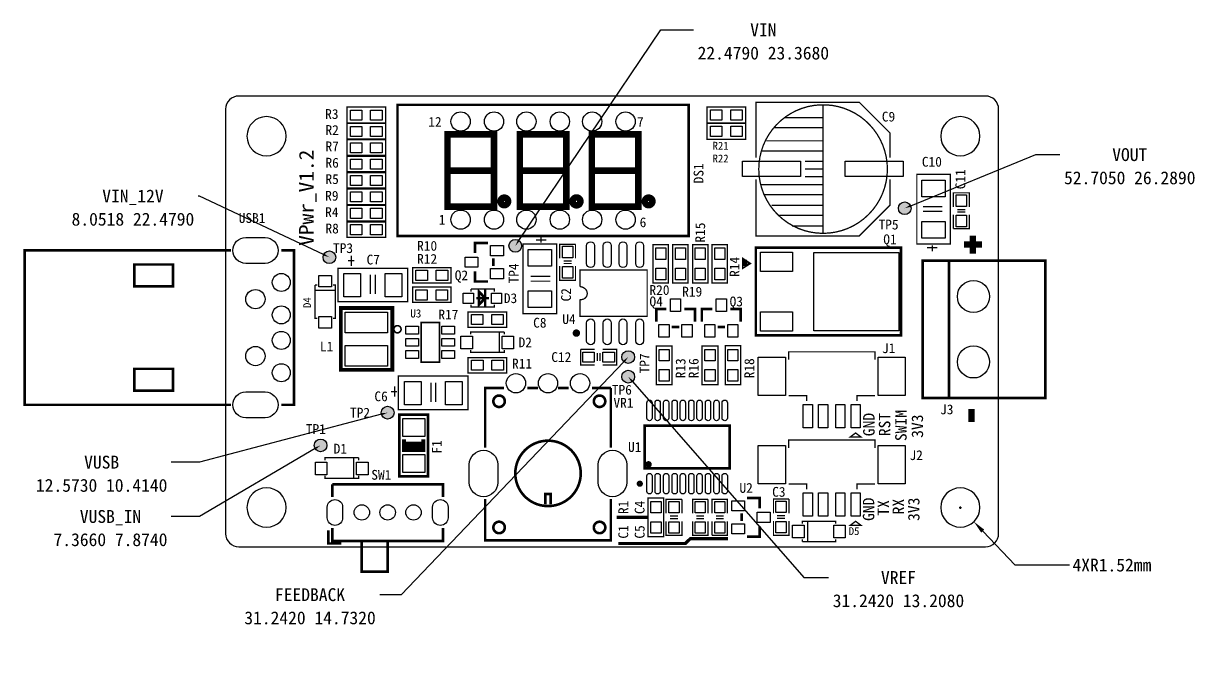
# Model space of a CAD drawing. Extents: x -15.7 to 75.2, y 2.2 to 100.6.
# Drawn here: x -15.7 to 75.2, y 51.9 to 100.6 of the extents above; entities that cross this region are included whole.
import ezdxf
from ezdxf import colors
from ezdxf.entities.mleader import LeaderData, LeaderLine
from ezdxf.enums import TextEntityAlignment as Align
from ezdxf.math import Vec2, Vec3

# ---------------------------------------------------------------- set-up
doc = ezdxf.new("R2010")
doc.units = 0
doc.header["$MEASUREMENT"] = 0
doc.layers.get('0').update_dxf_attribs({"linetype": 'CONTINUOUS'})
doc.layers.get('Defpoints').update_dxf_attribs({"linetype": 'CONTINUOUS'})
for name, color, linetype in [('BG_OUTLINE', 6, 'CONTINUOUS'), ('BG_SILKSCREEN_TOP', 7, 'CONTINUOUS'), ('PG_SILKSCREEN_TOP', 7, 'CONTINUOUS'), ('PIN_TOP', 12, 'CONTINUOUS'), ('RD_SILKSCREEN_TOP', 7, 'CONTINUOUS')]:
    doc.layers.add(name, color=color, linetype=linetype)
doc.styles.get("Standard").update_dxf_attribs({"font": 'simhei.ttf', "height": 1})
doc.dimstyles.get("Standard").update_dxf_attribs({"dimtxt": 2, "dimasz": 1, "dimexe": 0.18, "dimexo": 0.0625, "dimgap": 0.09, "dimtad": 0, "dimtoh": 1, "dimzin": 0, "dimdsep": 46, "dimtxsty": 'STANDARD', "dimcen": 0.09, "dimadec": 0, "dimazin": 0, "dimtfac": 1, "dimtofl": 0, "dimtmove": 0, "dimatfit": 3, "dimfxl": 1, "dimtolj": 1, "dimtzin": 0, "dimarcsym": 0})

# ---------------------------------------------------------------- blocks, each defined once
blk = doc.blocks.new('*D15')
at = {"color": 0, "linetype": 'Continuous', "lineweight": -2, "transparency": 16777216}
for p, q in [((56.933, 63.048), (57.113, 63.048)), ((57.023, 62.958), (57.023, 63.138)), ((61.272, 58.575), (58.761, 61.218)), ((65.483, 58.575), (61.272, 58.575))]:
    blk.add_line(p, q, dxfattribs=at)
at = {"color": 0, "linetype": 'Continuous', "transparency": 16777216}
blk.add_solid([(58.882, 61.333), (58.64, 61.103), (58.073, 61.943)], dxfattribs=at)
at = {"layer": 'Defpoints', "color": 0, "linetype": 'Continuous', "transparency": 16777216}
for p in [(57.023, 63.048), (58.073, 61.943)]:
    blk.add_point(p, dxfattribs=at)
at = {"color": 0, "linetype": 'Continuous', "transparency": 16777216, "insert": (68.784, 58.575), "char_height": 1, "attachment_point": 5}
blk.add_mtext('\\A1;4XR1.52mm', dxfattribs=at)

msp = doc.modelspace()

# ---------------------------------------------------------------- hatches: boundary and pattern name
at = {"linetype": 'Continuous'}
h = msp.add_hatch(color=1, dxfattribs=at)
h.dxf.hatch_style = 1
h.paths.add_polyline_path([(8.547, 82.479, 1), (7.556, 82.479, 1)])
h.paths.add_polyline_path([(7.861, 67.874, 1), (6.871, 67.874, 1)])
h.paths.add_polyline_path([(13.068, 70.414, 1), (12.078, 70.414, 1)])
h.paths.add_polyline_path([(30.747, 73.208, 1), (31.737, 73.208, 1)])
h.paths.add_polyline_path([(31.737, 74.732, 1), (30.747, 74.732, 1)])
h.paths.add_polyline_path([(21.984, 83.368, 1), (22.974, 83.368, 1)])
h.paths.add_polyline_path([(53.2, 86.289, 1), (52.21, 86.289, 1)])

# ---------------------------------------------------------------- linework, layer by layer
at = {"layer": 'BG_OUTLINE'}
for points in [[(1.016, 60), (58.979, 60, 0.414214), (59.995, 61.016), (59.995, 93.985, 0.414214), (58.979, 95.001), (1.016, 95.001, 0.414214), (0, 93.985), (0, 61.016, 0.414214), (1.016, 60)], [(4.699, 91.877, 1), (1.651, 91.877, 1), (4.699, 91.877)], [(58.547, 91.877, 1), (55.499, 91.877, 1), (58.547, 91.877)], [(4.699, 63.048, 1), (1.651, 63.048, 1), (4.699, 63.048)], [(58.547, 63.048, 1), (55.499, 63.048, 1), (58.547, 63.048)]]:
    msp.add_lwpolyline(points, format="xyb", dxfattribs=at)
at = {"layer": 'BG_SILKSCREEN_TOP'}
for points, const_width in [([(57.302, 83.47), (58.699, 83.47)], 0.508), ([(57.988, 84.155), (57.988, 82.758)], 0.508), ([(57.887, 70.693), (57.887, 69.677)], 0.508), ([(30.353, 62.286), (32.766, 62.286)], 0.254), ([(30.48, 60.254), (35.687, 60.254), (36.068, 60.635), (38.989, 60.635)], 0.254)]:
    msp.add_lwpolyline(points, dxfattribs=dict(at, const_width=const_width))
at = {"layer": 'PG_SILKSCREEN_TOP'}
for points, const_width in [([(41.173, 90.226), (41.173, 94.519), (49.174, 94.519), (51.562, 92.131), (51.562, 90.226)], 0.102), ([(9.423, 94.138), (12.421, 94.138), (12.421, 92.918), (9.423, 92.918), (9.423, 94.138)], 0.102), ([(13.335, 94.315), (35.941, 94.315), (35.941, 84.13), (13.335, 84.13), (13.335, 94.315)], 0.203), ([(40.361, 92.918), (37.363, 92.918), (37.363, 94.138), (40.361, 94.138), (40.361, 92.918)], 0.102), ([(46.355, 84.333), (46.355, 94.341)], 0.102), ([(9.423, 92.868), (12.421, 92.868), (12.421, 91.674), (9.423, 91.674), (9.423, 92.868)], 0.102), ([(40.361, 91.648), (37.363, 91.648), (37.363, 92.868), (40.361, 92.868), (40.361, 91.648)], 0.102), ([(46.355, 93.325), (43.358, 93.325)], 0.102), ([(17.221, 92.029), (20.828, 92.029), (20.828, 86.416), (17.221, 86.416), (17.221, 92.029)], 0.508), ([(22.835, 92.029), (26.441, 92.029), (26.441, 86.416), (22.835, 86.416), (22.835, 92.029)], 0.508), ([(28.423, 92.029), (32.029, 92.029), (32.029, 86.416), (28.423, 86.416), (28.423, 92.029)], 0.508), ([(46.355, 92.537), (42.57, 92.537)], 0.102), ([(9.423, 91.598), (12.421, 91.598), (12.421, 90.404), (9.423, 90.404), (9.423, 91.598)], 0.102), ([(46.355, 91.521), (41.961, 91.521)], 0.102), ([(9.423, 90.328), (12.421, 90.328), (12.421, 89.134), (9.423, 89.134), (9.423, 90.328)], 0.102), ([(46.355, 90.734), (41.554, 90.734)], 0.102), ([(9.423, 89.058), (12.421, 89.058), (12.421, 87.864), (9.423, 87.864), (9.423, 89.058)], 0.102), ([(17.221, 89.21), (20.828, 89.21)], 0.508), ([(22.835, 89.21), (26.441, 89.21)], 0.508), ([(28.423, 89.21), (32.029, 89.21)], 0.508), ([(46.355, 89.921), (44.958, 89.921)], 0.102), ([(46.355, 89.337), (44.958, 89.337)], 0.102), ([(51.562, 88.524), (51.562, 86.518), (49.174, 84.13), (41.173, 84.13), (41.173, 88.524)], 0.102), ([(46.355, 88.727), (44.958, 88.727)], 0.102), ([(53.645, 83.52), (53.645, 88.931), (56.236, 88.931), (56.236, 83.52), (53.645, 83.52)], 0.102), ([(9.423, 87.788), (12.421, 87.788), (12.421, 86.568), (9.423, 86.568), (9.423, 87.788)], 0.102), ([(46.355, 88.118), (41.554, 88.118)], 0.102), ([(46.355, 87.33), (41.758, 87.33)], 0.102), ([(56.49, 86.391), (56.49, 87.483), (57.709, 87.483), (57.709, 86.391)], 0.102), ([(9.423, 86.518), (12.421, 86.518), (12.421, 85.298), (9.423, 85.298), (9.423, 86.518)], 0.102), ([(46.355, 86.518), (42.367, 86.518)], 0.102), ([(54.127, 86.416), (55.626, 86.416)], 0.102), ([(46.355, 85.73), (42.977, 85.73)], 0.102), ([(54.127, 86.035), (55.626, 86.035)], 0.102), ([(57.709, 85.781), (57.709, 84.689), (56.49, 84.689)], 0.102), ([(56.49, 84.689), (56.49, 85.781)], 0.102), ([(56.794, 86.187), (57.404, 86.187)], 0.102), ([(56.794, 85.984), (57.404, 85.984)], 0.102), ([(9.423, 85.222), (12.421, 85.222), (12.421, 84.028), (9.423, 84.028), (9.423, 85.222)], 0.102), ([(46.355, 84.917), (43.967, 84.917)], 0.102), ([(20.371, 83.597), (19.355, 83.597), (19.355, 82.809)], 0.203), ([(20.371, 83.597), (19.355, 83.597), (19.355, 82.809)], 0.203), ([(24.892, 83.825), (24.079, 83.825)], 0.102), ([(24.486, 84.105), (24.486, 83.622)], 0.102), ([(0.406, 83.012), (-15.596, 83.012), (-15.596, 71.024), (0.406, 71.024)], 0.203), ([(4.318, 83.012), (5.309, 83.012), (5.309, 71.024), (4.318, 71.024)], 0.203), ([(25.679, 83.52), (25.679, 78.11), (23.089, 78.11), (23.089, 83.52), (25.679, 83.52)], 0.102), ([(25.933, 82.403), (25.933, 83.495), (27.153, 83.495)], 0.102), ([(27.153, 83.495), (27.153, 82.403)], 0.102), ([(33.172, 80.472), (33.172, 83.47), (34.366, 83.47), (34.366, 80.472), (33.172, 80.472)], 0.102), ([(34.696, 80.472), (34.696, 83.47), (35.89, 83.47), (35.89, 80.472), (34.696, 80.472)], 0.102), ([(37.44, 83.47), (37.44, 80.472), (36.246, 80.472), (36.246, 83.47), (37.44, 83.47)], 0.102), ([(37.744, 80.472), (37.744, 83.47), (38.938, 83.47), (38.938, 80.472), (37.744, 80.472)], 0.102), ([(52.426, 81.311), (52.426, 76.408), (41.148, 76.408), (41.148, 83.216), (52.426, 83.216), (52.426, 81.311)], 0.203), ([(54.432, 83.216), (55.245, 83.216)], 0.102), ([(54.839, 82.936), (54.839, 83.419)], 0.102), ([(-4.089, 81.92), (-4.089, 80.218), (-7.087, 80.218), (-7.087, 81.92), (-4.089, 81.92)], 0.203), ([(9.5, 82.225), (9.982, 82.225)], 0.102), ([(9.754, 82.606), (9.754, 81.793)], 0.102), ([(20.777, 81.793), (20.777, 82.403)], 0.203), ([(20.777, 81.793), (20.777, 82.403)], 0.203), ([(27.153, 81.793), (27.153, 80.701), (25.933, 80.701), (25.933, 81.793)], 0.102), ([(26.848, 82.2), (26.238, 82.2)], 0.102), ([(26.848, 81.996), (26.238, 81.996)], 0.102), ([(40.132, 81.615), (40.132, 82.403), (40.742, 81.996), (40.132, 81.615), (40.132, 81.819), (40.234, 81.819), (40.234, 82.301), (40.335, 82.2), (40.335, 81.819), (40.437, 81.895), (40.437, 82.2), (40.64, 81.996), (40.437, 81.895), (40.437, 81.996)], 0.102), ([(54.102, 71.557), (54.102, 82.225), (63.627, 82.225), (63.627, 71.557), (54.102, 71.557)], 0.203), ([(56.134, 71.557), (56.134, 82.225)], 0.203), ([(8.712, 81.615), (14.122, 81.615), (14.122, 79.025), (8.712, 79.025), (8.712, 81.615)], 0.102), ([(11.227, 81.133), (11.227, 79.634)], 0.102), ([(11.608, 81.133), (11.608, 79.634)], 0.102), ([(17.501, 80.472), (14.503, 80.472), (14.503, 81.666), (17.501, 81.666), (17.501, 80.472)], 0.102), ([(19.355, 81.387), (19.355, 80.599), (20.371, 80.599)], 0.203), ([(19.355, 81.387), (19.355, 80.599), (20.371, 80.599)], 0.203), ([(25.197, 81.006), (23.673, 81.006)], 0.102), ([(6.934, 80.32), (6.934, 77.729), (7.112, 77.729)], 0.102), ([(7.112, 80.32), (6.934, 80.32)], 0.102), ([(8.331, 77.729), (8.509, 77.729), (8.509, 80.32), (8.331, 80.32)], 0.102), ([(14.503, 80.168), (17.501, 80.168), (17.501, 78.974), (14.503, 78.974), (14.503, 80.168)], 0.102), ([(19.05, 79.812), (19.05, 80.015)], 0.102), ([(19.05, 80.015), (20.853, 80.015), (20.853, 79.812)], 0.102), ([(20.142, 79.304), (19.66, 79.812), (19.66, 78.796), (20.142, 79.304)], 0.203), ([(20.142, 80.015), (20.142, 78.618)], 0.203), ([(25.197, 80.625), (23.673, 80.625)], 0.102), ([(6.934, 79.914), (8.509, 79.914)], 0.102), ([(19.456, 79.304), (20.447, 79.304)], 0.203), ([(8.941, 73.741), (8.941, 78.542), (12.929, 78.542), (12.929, 73.741), (8.941, 73.741)], 0.305), ([(18.821, 78.237), (21.819, 78.237), (21.819, 77.043), (18.821, 77.043), (18.821, 78.237)], 0.102), ([(20.853, 78.796), (20.853, 78.618), (19.05, 78.618), (19.05, 78.796)], 0.102), ([(34.214, 78.466), (33.426, 78.466), (33.426, 77.475)], 0.203), ([(34.214, 78.466), (33.426, 78.466), (33.426, 77.475)], 0.203), ([(36.424, 77.475), (36.424, 78.466), (35.611, 78.466)], 0.203), ([(36.424, 77.475), (36.424, 78.466), (35.611, 78.466)], 0.203), ([(37.77, 78.466), (36.957, 78.466), (36.957, 77.475)], 0.203), ([(37.77, 78.466), (36.957, 78.466), (36.957, 77.475)], 0.203), ([(39.98, 77.475), (39.98, 78.466), (39.167, 78.466)], 0.203), ([(39.98, 77.475), (39.98, 78.466), (39.167, 78.466)], 0.203), ([(15.164, 77.424), (16.586, 77.424), (16.586, 74.326), (15.164, 74.326), (15.164, 77.424)], 0.127), ([(21.641, 76.688), (19.025, 76.688), (19.025, 76.485)], 0.102), ([(21.234, 76.688), (21.234, 75.088)], 0.102), ([(21.641, 76.485), (21.641, 76.688)], 0.102), ([(27.051, 76.662), (27.381, 76.662)], 0.203), ([(27.102, 76.459), (27.33, 76.459)], 0.203), ([(34.62, 77.069), (35.204, 77.069)], 0.203), ([(34.62, 77.069), (35.204, 77.069)], 0.203), ([(38.176, 77.069), (38.76, 77.069)], 0.203), ([(38.176, 77.069), (38.76, 77.069)], 0.203), ([(34.646, 75.596), (34.646, 72.598), (33.426, 72.598), (33.426, 75.596), (34.646, 75.596)], 0.102), ([(36.982, 72.598), (36.982, 75.596), (38.202, 75.596), (38.202, 72.598), (36.982, 72.598)], 0.102), ([(38.786, 72.598), (38.786, 75.621), (39.98, 75.621), (39.98, 72.598), (38.786, 72.598)], 0.102), ([(21.819, 73.487), (18.821, 73.487), (18.821, 74.681), (21.819, 74.681), (21.819, 73.487)], 0.102), ([(19.025, 75.291), (19.025, 75.088), (21.641, 75.088), (21.641, 75.291)], 0.102), ([(28.651, 74.122), (27.559, 74.122), (27.559, 75.342)], 0.102), ([(27.559, 75.342), (28.651, 75.342)], 0.102), ([(28.854, 75.037), (28.854, 74.427)], 0.102), ([(29.058, 75.037), (29.058, 74.427)], 0.102), ([(29.261, 75.342), (30.353, 75.342), (30.353, 74.122), (29.261, 74.122)], 0.102), ([(50.394, 74.529), (50.394, 75.138), (43.688, 75.138), (43.688, 74.529)], 0.102), ([(-4.089, 72.116), (-4.089, 73.818), (-7.087, 73.818), (-7.087, 72.116), (-4.089, 72.116)], 0.203), ([(13.411, 73.259), (18.821, 73.259), (18.821, 70.643), (13.411, 70.643), (13.411, 73.259)], 0.102), ([(15.926, 72.751), (15.926, 71.252)], 0.102), ([(16.307, 72.751), (16.307, 71.252)], 0.102), ([(12.827, 72.04), (13.31, 72.04)], 0.102), ([(13.106, 72.446), (13.106, 71.659)], 0.102), ([(20.142, 67.696), (20.142, 72.319), (21.615, 72.319)], 0.203), ([(23.419, 72.319), (24.232, 72.319)], 0.203), ([(25.806, 72.319), (26.619, 72.319)], 0.203), ([(28.423, 72.319), (29.896, 72.319)], 0.203), ([(29.896, 72.319), (29.896, 67.696)], 0.203), ([(45.085, 71.328), (45.085, 71.735), (43.688, 71.735)], 0.102), ([(48.997, 71.328), (48.997, 71.735), (50.394, 71.735)], 0.102), ([(13.487, 65.461), (13.487, 70.262), (15.697, 70.262), (15.697, 65.461), (13.487, 65.461)], 0.203), ([(32.512, 66.096), (39.116, 66.096), (39.116, 69.398), (32.512, 69.398), (32.512, 66.096)], 0.203), ([(13.792, 68.128), (13.894, 68.128)], 0.203), ([(15.291, 68.128), (15.392, 68.128)], 0.203), ([(50.394, 67.671), (50.394, 68.28), (43.688, 68.28), (43.688, 67.671)], 0.102), ([(49.301, 68.534), (48.489, 68.534), (48.895, 68.839), (49.301, 68.534)], 0.102), ([(13.792, 67.925), (15.392, 67.925)], 0.203), ([(13.792, 67.722), (15.392, 67.722)], 0.203), ([(13.792, 67.518), (15.392, 67.518)], 0.203), ([(10.312, 66.909), (7.722, 66.909), (7.722, 66.706)], 0.102), ([(9.931, 66.909), (9.931, 65.309)], 0.102), ([(10.312, 66.706), (10.312, 66.909)], 0.102), ([(7.722, 65.512), (7.722, 65.309), (10.312, 65.309), (10.312, 65.512)], 0.102), ([(8.28, 64.851), (16.866, 64.851), (16.866, 63.861)], 0.203), ([(8.28, 63.861), (8.28, 64.851)], 0.203), ([(45.085, 64.47), (45.085, 64.877), (43.688, 64.877)], 0.102), ([(48.997, 64.47), (48.997, 64.877), (50.394, 64.877)], 0.102), ([(29.896, 63.708), (29.896, 60.508), (20.142, 60.508), (20.142, 63.708)], 0.203), ([(25.222, 63.302), (25.222, 64.089), (24.816, 64.089), (24.816, 63.302)], 0.203), ([(33.985, 63.785), (33.985, 60.787), (32.791, 60.787), (32.791, 63.785), (33.985, 63.785)], 0.102), ([(34.188, 62.591), (34.188, 63.683), (35.408, 63.683)], 0.102), ([(35.408, 63.683), (35.408, 62.591)], 0.102), ([(36.246, 62.591), (36.246, 63.683), (37.44, 63.683)], 0.102), ([(37.44, 63.683), (37.44, 62.591)], 0.102), ([(37.744, 62.591), (37.744, 63.683), (38.938, 63.683), (38.938, 62.591)], 0.102), ([(41.453, 62.997), (41.453, 63.785), (40.462, 63.785)], 0.203), ([(41.453, 62.997), (41.453, 63.785), (40.462, 63.785)], 0.203), ([(42.52, 62.591), (42.52, 63.708), (43.713, 63.708)], 0.102), ([(43.713, 63.708), (43.713, 62.591)], 0.102), ([(35.408, 61.981), (35.408, 60.889), (34.188, 60.889), (34.188, 61.981)], 0.102), ([(35.103, 62.388), (34.493, 62.388)], 0.102), ([(35.103, 62.184), (34.493, 62.184)], 0.102), ([(37.44, 61.981), (37.44, 60.889), (36.246, 60.889), (36.246, 61.981)], 0.102), ([(37.135, 62.388), (36.525, 62.388)], 0.102), ([(37.135, 62.184), (36.525, 62.184)], 0.102), ([(38.938, 61.981), (38.938, 60.889), (37.744, 60.889)], 0.102), ([(37.744, 60.889), (37.744, 61.981)], 0.102), ([(38.049, 62.388), (38.659, 62.388)], 0.102), ([(38.049, 62.184), (38.659, 62.184)], 0.102), ([(40.056, 62.591), (40.056, 62.007)], 0.203), ([(40.056, 62.591), (40.056, 62.007)], 0.203), ([(43.713, 62.007), (43.713, 60.889), (42.52, 60.889), (42.52, 62.007)], 0.102), ([(43.409, 62.413), (42.799, 62.413)], 0.102), ([(43.409, 62.21), (42.799, 62.21)], 0.102), ([(47.346, 61.803), (47.346, 61.981), (44.755, 61.981), (44.755, 61.803)], 0.102), ([(45.161, 60.406), (45.161, 61.981)], 0.102), ([(49.301, 61.676), (48.489, 61.676), (48.895, 61.981), (49.301, 61.676)], 0.102), ([(7.976, 61.27), (7.976, 60.254), (8.966, 60.254)], 0.203), ([(16.866, 61.448), (16.866, 60.457), (8.28, 60.457), (8.28, 61.448)], 0.203), ([(40.462, 60.787), (41.453, 60.787), (41.453, 61.6)], 0.203), ([(40.462, 60.787), (41.453, 60.787), (41.453, 61.6)], 0.203), ([(10.566, 60.457), (10.566, 58.07), (12.573, 58.07), (12.573, 60.457)], 0.203), ([(44.755, 60.406), (47.346, 60.406), (47.346, 60.584)], 0.102), ([(44.755, 60.584), (44.755, 60.406)], 0.102)]:
    msp.add_lwpolyline(points, dxfattribs=dict(at, const_width=const_width))
for points, const_width in [([(51.359, 89.337, 1.000824), (41.377, 89.312, 0.999177), (51.359, 89.337)], 0.102), ([(21.92, 86.822, 0.986397), (21.336, 86.822, 1.013791), (21.92, 86.822)], 0.508), ([(27.534, 86.822, 0.986961), (26.924, 86.822, 1.013211), (27.534, 86.822)], 0.508), ([(33.122, 86.822, 0.986398), (32.537, 86.822, 1.013789), (33.122, 86.822)], 0.508), ([(27.813, 80.091, 0.172685), (27.508, 80.193), (27.508, 81.488), (32.715, 81.488), (32.715, 77.882), (27.508, 77.882), (27.508, 79.202, 0.849457), (27.813, 80.091)], 0.102), ([(13.614, 76.891, 1), (13.056, 76.891, 1), (13.614, 76.891)], 0.127), ([(21.666, 71.303, 0.993273), (20.777, 71.303, 1.006772), (21.666, 71.303)], 0.203), ([(29.464, 71.303, 0.993274), (28.575, 71.303, 1.006772), (29.464, 71.303)], 0.203), ([(27.559, 65.69, 0.999095), (22.479, 65.715, 1.000906), (27.559, 65.69)], 0.203), ([(32.944, 66.401, -1.030465), (32.69, 66.401, -0.970436), (32.944, 66.401)], 0.254), ([(32.258, 64.902, -1.045746), (32.029, 64.902, -0.956255), (32.258, 64.902)], 0.254), ([(21.666, 61.499, 1.003155), (20.777, 61.499, 0.996855), (21.666, 61.499)], 0.203), ([(29.464, 61.499, 1.003155), (28.575, 61.499, 0.996855), (29.464, 61.499)], 0.203)]:
    msp.add_lwpolyline(points, format="xyb", dxfattribs=dict(at, const_width=const_width))
at = {"layer": 'PG_SILKSCREEN_TOP', "const_width": 0.203}
msp.add_lwpolyline([(27.407, 76.586, 1), (27.031, 76.598, 1)], format="xyb", close=True, dxfattribs=at)
msp.add_lwpolyline([(15.392, 68.255), (15.392, 67.468), (13.792, 67.468), (13.792, 68.255), (13.894, 68.255), (13.894, 68.052), (15.291, 68.052), (15.291, 68.255)], close=True, dxfattribs=at)
at = {"layer": 'PIN_TOP'}
for points in [[(9.677, 93.122), (9.677, 93.909), (10.566, 93.909), (10.566, 93.122)], [(11.252, 93.122), (11.252, 93.909), (12.141, 93.909), (12.141, 93.122)], [(38.519, 93.922), (38.519, 93.134), (37.63, 93.134), (37.63, 93.922)], [(40.094, 93.922), (40.094, 93.134), (39.205, 93.134), (39.205, 93.922)], [(9.677, 91.852), (9.677, 92.639), (10.566, 92.639), (10.566, 91.852)], [(11.252, 91.852), (11.252, 92.639), (12.141, 92.639), (12.141, 91.852)], [(38.519, 92.652), (38.519, 91.864), (37.63, 91.864), (37.63, 92.652)], [(40.094, 92.652), (40.094, 91.864), (39.205, 91.864), (39.205, 92.652)], [(9.677, 90.582), (9.677, 91.369), (10.566, 91.369), (10.566, 90.582)], [(11.252, 90.582), (11.252, 91.369), (12.141, 91.369), (12.141, 90.582)], [(9.677, 89.312), (9.677, 90.099), (10.566, 90.099), (10.566, 89.312)], [(11.252, 89.312), (11.252, 90.099), (12.141, 90.099), (12.141, 89.312)], [(44.615, 89.934), (44.615, 88.74), (40.119, 88.74), (40.119, 89.934)], [(52.591, 89.934), (52.591, 88.74), (48.095, 88.74), (48.095, 89.934)], [(9.677, 88.042), (9.677, 88.829), (10.566, 88.829), (10.566, 88.042)], [(11.252, 88.042), (11.252, 88.829), (12.141, 88.829), (12.141, 88.042)], [(55.842, 87.165), (54.038, 87.165), (54.038, 88.461), (55.842, 88.461)], [(9.677, 86.772), (9.677, 87.559), (10.566, 87.559), (10.566, 86.772)], [(11.252, 86.772), (11.252, 87.559), (12.141, 87.559), (12.141, 86.772)], [(57.493, 86.429), (56.706, 86.429), (56.706, 87.318), (57.493, 87.318)], [(9.677, 85.502), (9.677, 86.289), (10.566, 86.289), (10.566, 85.502)], [(11.252, 85.502), (11.252, 86.289), (12.141, 86.289), (12.141, 85.502)], [(57.493, 84.854), (56.706, 84.854), (56.706, 85.743), (57.493, 85.743)], [(9.677, 84.232), (9.677, 85.019), (10.566, 85.019), (10.566, 84.232)], [(11.252, 84.232), (11.252, 85.019), (12.141, 85.019), (12.141, 84.232)], [(55.842, 83.965), (54.038, 83.965), (54.038, 85.26), (55.842, 85.26)], [(21.552, 82.593), (20.561, 82.593), (20.561, 83.381), (21.552, 83.381)], [(23.482, 83.076), (25.286, 83.076), (25.286, 81.781), (23.482, 81.781)], [(26.149, 83.33), (26.937, 83.33), (26.937, 82.441), (26.149, 82.441)], [(34.176, 82.314), (33.388, 82.314), (33.388, 83.203), (34.176, 83.203)], [(35.7, 82.314), (34.912, 82.314), (34.912, 83.203), (35.7, 83.203)], [(36.436, 83.203), (37.224, 83.203), (37.224, 82.314), (36.436, 82.314)], [(38.748, 82.314), (37.96, 82.314), (37.96, 83.203), (38.748, 83.203)], [(41.504, 82.873), (43.993, 82.873), (43.993, 81.374), (41.504, 81.374)], [(45.644, 82.86), (52.248, 82.86), (52.248, 76.764), (45.644, 76.764)], [(19.571, 81.704), (18.58, 81.704), (18.58, 82.492), (19.571, 82.492)], [(8.217, 80.18), (7.226, 80.18), (7.226, 81.069), (8.217, 81.069)], [(9.169, 79.406), (9.169, 81.209), (10.465, 81.209), (10.465, 79.406)], [(12.37, 79.406), (12.37, 81.209), (13.665, 81.209), (13.665, 79.406)], [(15.659, 81.476), (15.659, 80.688), (14.77, 80.688), (14.77, 81.476)], [(17.234, 81.476), (17.234, 80.688), (16.345, 80.688), (16.345, 81.476)], [(21.552, 80.815), (20.561, 80.815), (20.561, 81.603), (21.552, 81.603)], [(26.149, 81.755), (26.937, 81.755), (26.937, 80.866), (26.149, 80.866)], [(34.176, 80.739), (33.388, 80.739), (33.388, 81.628), (34.176, 81.628)], [(35.7, 80.739), (34.912, 80.739), (34.912, 81.628), (35.7, 81.628)], [(36.436, 81.628), (37.224, 81.628), (37.224, 80.739), (36.436, 80.739)], [(38.748, 80.739), (37.96, 80.739), (37.96, 81.628), (38.748, 81.628)], [(14.757, 79.152), (14.757, 79.939), (15.646, 79.939), (15.646, 79.152)], [(16.332, 79.152), (16.332, 79.939), (17.221, 79.939), (17.221, 79.152)], [(18.44, 78.898), (18.44, 79.685), (19.228, 79.685), (19.228, 78.898)], [(20.625, 78.898), (20.625, 79.685), (21.412, 79.685), (21.412, 78.898)], [(23.482, 79.876), (25.286, 79.876), (25.286, 78.58), (23.482, 78.58)], [(34.519, 78.263), (34.519, 79.253), (35.306, 79.253), (35.306, 78.263)], [(38.075, 78.263), (38.075, 79.253), (38.862, 79.253), (38.862, 78.263)], [(12.573, 76.624), (9.271, 76.624), (9.271, 78.225), (12.573, 78.225)], [(41.504, 78.25), (43.993, 78.25), (43.993, 76.751), (41.504, 76.751)], [(8.217, 76.98), (7.226, 76.98), (7.226, 77.869), (8.217, 77.869)], [(19.075, 77.247), (19.075, 78.034), (19.964, 78.034), (19.964, 77.247)], [(20.65, 77.247), (20.65, 78.034), (21.539, 78.034), (21.539, 77.247)], [(33.63, 76.281), (33.63, 77.272), (34.417, 77.272), (34.417, 76.281)], [(35.408, 76.281), (35.408, 77.272), (36.195, 77.272), (36.195, 76.281)], [(37.186, 76.281), (37.186, 77.272), (37.973, 77.272), (37.973, 76.281)], [(38.964, 76.281), (38.964, 77.272), (39.751, 77.272), (39.751, 76.281)], [(14.973, 76.51), (13.983, 76.51), (13.983, 77.12), (14.973, 77.12)], [(17.767, 76.51), (16.777, 76.51), (16.777, 77.12), (17.767, 77.12)], [(18.263, 75.367), (18.263, 76.358), (19.152, 76.358), (19.152, 75.367)], [(21.463, 75.367), (21.463, 76.358), (22.352, 76.358), (22.352, 75.367)], [(12.573, 74.034), (9.271, 74.034), (9.271, 75.634), (12.573, 75.634)], [(14.973, 75.57), (13.983, 75.57), (13.983, 76.18), (14.973, 76.18)], [(17.767, 75.57), (16.777, 75.57), (16.777, 76.18), (17.767, 76.18)], [(14.973, 74.63), (13.983, 74.63), (13.983, 75.24), (14.973, 75.24)], [(17.767, 74.63), (16.777, 74.63), (16.777, 75.24), (17.767, 75.24)], [(27.711, 74.326), (27.711, 75.113), (28.6, 75.113), (28.6, 74.326)], [(29.286, 74.326), (29.286, 75.113), (30.175, 75.113), (30.175, 74.326)], [(33.642, 75.329), (34.43, 75.329), (34.43, 74.44), (33.642, 74.44)], [(37.986, 74.44), (37.198, 74.44), (37.198, 75.329), (37.986, 75.329)], [(39.764, 74.44), (38.976, 74.44), (38.976, 75.329), (39.764, 75.329)], [(43.447, 74.732), (43.447, 71.735), (41.339, 71.735), (41.339, 74.732)], [(52.743, 74.732), (52.743, 71.735), (50.635, 71.735), (50.635, 74.732)], [(19.977, 74.491), (19.977, 73.703), (19.088, 73.703), (19.088, 74.491)], [(21.552, 74.491), (21.552, 73.703), (20.663, 73.703), (20.663, 74.491)], [(33.642, 73.754), (34.43, 73.754), (34.43, 72.865), (33.642, 72.865)], [(37.986, 72.865), (37.198, 72.865), (37.198, 73.754), (37.986, 73.754)], [(39.764, 72.865), (38.976, 72.865), (38.976, 73.754), (39.764, 73.754)], [(13.868, 71.024), (13.868, 72.827), (15.164, 72.827), (15.164, 71.024)], [(17.069, 71.024), (17.069, 72.827), (18.364, 72.827), (18.364, 71.024)], [(44.831, 71.036), (45.542, 71.036), (45.542, 69.233), (44.831, 69.233)], [(46.025, 71.036), (46.736, 71.036), (46.736, 69.233), (46.025, 69.233)], [(47.346, 71.036), (48.057, 71.036), (48.057, 69.233), (47.346, 69.233)], [(48.539, 71.036), (49.251, 71.036), (49.251, 69.233), (48.539, 69.233)], [(15.456, 68.573), (13.754, 68.573), (13.754, 69.969), (15.456, 69.969)], [(43.447, 67.874), (43.447, 64.877), (41.339, 64.877), (41.339, 67.874)], [(52.743, 67.874), (52.743, 64.877), (50.635, 64.877), (50.635, 67.874)], [(6.96, 65.588), (6.96, 66.579), (7.849, 66.579), (7.849, 65.588)], [(10.16, 65.588), (10.16, 66.579), (11.049, 66.579), (11.049, 65.588)], [(15.456, 65.778), (13.754, 65.778), (13.754, 67.175), (15.456, 67.175)], [(44.831, 64.178), (45.542, 64.178), (45.542, 62.375), (44.831, 62.375)], [(46.025, 64.178), (46.736, 64.178), (46.736, 62.375), (46.025, 62.375)], [(47.346, 64.178), (48.057, 64.178), (48.057, 62.375), (47.346, 62.375)], [(48.539, 64.178), (49.251, 64.178), (49.251, 62.375), (48.539, 62.375)], [(33.007, 63.518), (33.795, 63.518), (33.795, 62.629), (33.007, 62.629)], [(34.404, 63.518), (35.192, 63.518), (35.192, 62.629), (34.404, 62.629)], [(36.436, 63.518), (37.224, 63.518), (37.224, 62.629), (36.436, 62.629)], [(38.748, 62.629), (37.96, 62.629), (37.96, 63.518), (38.748, 63.518)], [(39.281, 63.569), (40.272, 63.569), (40.272, 62.781), (39.281, 62.781)], [(42.71, 63.543), (43.498, 63.543), (43.498, 62.654), (42.71, 62.654)], [(33.007, 61.943), (33.795, 61.943), (33.795, 61.054), (33.007, 61.054)], [(34.404, 61.943), (35.192, 61.943), (35.192, 61.054), (34.404, 61.054)], [(36.436, 61.943), (37.224, 61.943), (37.224, 61.054), (36.436, 61.054)], [(38.748, 61.054), (37.96, 61.054), (37.96, 61.943), (38.748, 61.943)], [(41.262, 62.68), (42.253, 62.68), (42.253, 61.892), (41.262, 61.892)], [(42.71, 61.968), (43.498, 61.968), (43.498, 61.08), (42.71, 61.08)], [(39.281, 61.791), (40.272, 61.791), (40.272, 61.003), (39.281, 61.003)], [(44.895, 61.689), (44.895, 60.699), (44.005, 60.699), (44.005, 61.689)], [(48.095, 61.689), (48.095, 60.699), (47.206, 60.699), (47.206, 61.689)]]:
    msp.add_lwpolyline(points, close=True, dxfattribs=at)
for points in [[(3.061, 82.009), (1.562, 82.009, -1), (1.562, 84.016), (3.061, 84.016, -1)], [(28.626, 83.381), (28.626, 81.984, -1), (28.016, 81.984), (28.016, 83.381, -1)], [(29.921, 83.381), (29.921, 81.984, -1), (29.312, 81.984), (29.312, 83.381, -1)], [(31.14, 83.381), (31.14, 81.984, -1), (30.531, 81.984), (30.531, 83.381, -1)], [(32.436, 83.381), (32.436, 81.984, -1), (31.826, 81.984), (31.826, 83.381, -1)], [(28.626, 77.386), (28.626, 75.989, -1), (28.016, 75.989), (28.016, 77.386, -1)], [(29.921, 77.386), (29.921, 75.989, -1), (29.312, 75.989), (29.312, 77.386, -1)], [(31.14, 77.386), (31.14, 75.989, -1), (30.531, 75.989), (30.531, 77.386, -1)], [(32.436, 77.386), (32.436, 75.989, -1), (31.826, 75.989), (31.826, 77.386, -1)], [(3.061, 70.02), (1.562, 70.02, -1), (1.562, 72.027), (3.061, 72.027, -1)], [(33.096, 71.189), (33.096, 69.995, -1), (32.69, 69.995), (32.69, 71.189, -1)], [(33.731, 71.189), (33.731, 69.995, -1), (33.325, 69.995), (33.325, 71.189, -1)], [(34.392, 71.189), (34.392, 69.995, -1), (33.985, 69.995), (33.985, 71.189, -1)], [(35.052, 71.189), (35.052, 69.995, -1), (34.646, 69.995), (34.646, 71.189, -1)], [(35.687, 71.189), (35.687, 69.995, -1), (35.281, 69.995), (35.281, 71.189, -1)], [(36.347, 71.189), (36.347, 69.995, -1), (35.941, 69.995), (35.941, 71.189, -1)], [(36.982, 71.189), (36.982, 69.995, -1), (36.576, 69.995), (36.576, 71.189, -1)], [(37.643, 71.189), (37.643, 69.995, -1), (37.236, 69.995), (37.236, 71.189, -1)], [(38.303, 71.189), (38.303, 69.995, -1), (37.897, 69.995), (37.897, 71.189, -1)], [(38.938, 71.189), (38.938, 69.995, -1), (38.532, 69.995), (38.532, 71.189, -1)], [(18.91, 64.991), (18.91, 66.388, -1), (21.12, 66.388), (21.12, 64.991, -1)], [(28.918, 64.991), (28.918, 66.388, -1), (31.128, 66.388), (31.128, 64.991, -1)], [(33.096, 65.499), (33.096, 64.305, -1), (32.69, 64.305), (32.69, 65.499, -1)], [(33.731, 65.499), (33.731, 64.305, -1), (33.325, 64.305), (33.325, 65.499, -1)], [(34.392, 65.499), (34.392, 64.305, -1), (33.985, 64.305), (33.985, 65.499, -1)], [(35.052, 65.499), (35.052, 64.305, -1), (34.646, 64.305), (34.646, 65.499, -1)], [(35.687, 65.499), (35.687, 64.305, -1), (35.281, 64.305), (35.281, 65.499, -1)], [(36.347, 65.499), (36.347, 64.305, -1), (35.941, 64.305), (35.941, 65.499, -1)], [(36.982, 65.499), (36.982, 64.305, -1), (36.576, 64.305), (36.576, 65.499, -1)], [(37.643, 65.499), (37.643, 64.305, -1), (37.236, 64.305), (37.236, 65.499, -1)], [(38.303, 65.499), (38.303, 64.305, -1), (37.897, 64.305), (37.897, 65.499, -1)], [(38.938, 65.499), (38.938, 64.305, -1), (38.532, 64.305), (38.532, 65.499, -1)], [(9.08, 63.073), (9.08, 62.261, -1), (7.887, 62.261), (7.887, 63.073, -1)], [(17.259, 63.073), (17.259, 62.261, -1), (16.065, 62.261), (16.065, 63.073, -1)]]:
    msp.add_lwpolyline(points, format="xyb", close=True, dxfattribs=at)
for centre, radius in [((18.237, 93.02), 0.749), ((20.828, 93.02), 0.749), ((23.343, 93.02), 0.749), ((25.933, 93.02), 0.749), ((28.448, 93.02), 0.749), ((31.039, 93.02), 0.749), ((18.237, 85.4), 0.749), ((20.828, 85.4), 0.749), ((23.343, 85.4), 0.749), ((25.933, 85.4), 0.749), ((28.448, 85.4), 0.749), ((31.039, 85.4), 0.749), ((4.318, 80.523), 0.699), ((58.039, 79.431), 1.245), ((2.311, 79.228), 0.749), ((4.318, 78.009), 0.699), ((4.318, 76.027), 0.699), ((2.311, 74.808), 0.749), ((58.039, 74.351), 1.245), ((4.318, 73.513), 0.699), ((22.53, 72.7), 0.749), ((25.019, 72.7), 0.749), ((27.508, 72.7), 0.749), ((12.573, 70.414), 0.495), ((10.566, 62.667), 0.597), ((12.573, 62.667), 0.597), ((14.58, 62.667), 0.597)]:
    msp.add_circle(centre, radius, dxfattribs=at)
at = {"layer": 'PIN_TOP', "linetype": 'Continuous'}
for centre in [(52.705, 86.289), (22.479, 83.368), (8.052, 82.479), (31.242, 74.732), (31.242, 73.208), (12.573, 70.414), (7.366, 67.874)]:
    msp.add_circle(centre, 0.495, dxfattribs=at)

# ---------------------------------------------------------------- texts
at = {"layer": 'BG_SILKSCREEN_TOP', "width": 1.066667}
msp.add_text('VPwr_V1.2', height=1.143, rotation=90, dxfattribs=at).set_placement((6.833, 83.368))
at = {"layer": 'BG_SILKSCREEN_TOP'}
for s, p in [('GND', (50.368, 68.585)), ('RST', (51.587, 68.585)), ('SWIM', (52.857, 68.204)), ('3V3', (54.127, 68.458)), ('GND', (50.343, 62.007)), ('RX', (52.654, 62.515)), ('3V3', (53.848, 62.007)), ('TX', (51.486, 62.413))]:
    msp.add_text(s, height=0.889, rotation=90, dxfattribs=at).set_placement(p)
at = {"layer": 'PG_SILKSCREEN_TOP'}
for s, p in [('12', (15.723, 92.614)), ('7', (31.928, 92.614)), ('1', (16.535, 85.019)), ('6', (32.131, 84.816))]:
    msp.add_text(s, height=0.762, dxfattribs=at).set_placement(p)
at = {"layer": 'RD_SILKSCREEN_TOP'}
for s, height, p in [('R3', 0.762, (7.722, 93.223)), ('C9', 0.762, (50.927, 93.02)), ('R2', 0.762, (7.747, 91.979)), ('R7', 0.762, (7.747, 90.709)), ('R21', 0.6096, (37.795, 90.836)), ('R6', 0.762, (7.747, 89.439)), ('R22', 0.6096, (37.795, 89.845)), ('R5', 0.762, (7.747, 88.169)), ('R9', 0.762, (7.722, 86.873)), ('R4', 0.762, (7.722, 85.603)), ('USB1', 0.762, (1.016, 85.146)), ('R8', 0.762, (7.747, 84.333)), ('TP5', 0.762, (50.673, 84.638)), ('R10', 0.762, (14.859, 82.987)), ('TP3', 0.762, (8.331, 82.809)), ('R12', 0.762, (14.859, 81.971)), ('Q2', 0.762, (17.78, 80.701)), ('R20', 0.762, (32.893, 79.558)), ('R19', 0.762, (35.433, 79.431)), ('D3', 0.762, (21.59, 78.923)), ('Q4', 0.762, (32.893, 78.669)), ('Q3', 0.762, (39.116, 78.669)), ('U3', 0.635, (14.326, 77.805)), ('R17', 0.762, (16.51, 77.653)), ('L1', 0.762, (7.315, 75.164)), ('D2', 0.762, (22.733, 75.494)), ('R11', 0.762, (22.225, 73.843)), ('C12', 0.762, (25.273, 74.351)), ('TP6', 0.762, (29.972, 71.811)), ('VR1', 0.762, (30.099, 70.795)), ('J3', 0.762, (55.448, 70.287)), ('TP2', 0.762, (9.652, 70.033)), ('TP1', 0.762, (6.223, 68.763)), ('D1', 0.762, (8.382, 67.239)), ('SW1', 0.762, (11.303, 65.207)), ('U2', 0.762, (39.878, 64.191)), ('C3', 0.762, (42.418, 63.886)), ('D5', 0.6096, (48.362, 60.914))]:
    msp.add_text(s, height=height, dxfattribs=at).set_placement(p)
for s, p in [('C10', (54.813, 89.515)), ('Q1', (51.562, 83.495)), ('C7', (11.455, 81.92)), ('C8', (24.384, 77.018)), ('U4', (26.645, 77.297)), ('J1', (51.46, 75.037)), ('C6', (12.065, 71.303)), ('U1', (31.75, 67.366)), ('J2', (53.594, 66.731))]:
    msp.add_text(s, height=0.762, dxfattribs=at).set_placement(p, align=Align.CENTER)
for s, height, p in [('DS1', 0.762, (37.084, 88.219)), ('C11', 0.762, (57.404, 87.762)), ('R15', 0.762, (37.211, 83.622)), ('TP4', 0.762, (22.733, 80.447)), ('R14', 0.762, (39.878, 80.955)), ('C2', 0.762, (26.797, 79.05)), ('D4', 0.6096, (6.629, 78.542)), ('TP7', 0.762, (32.893, 73.462)), ('R13', 0.762, (35.687, 73.081)), ('R16', 0.762, (36.703, 73.081)), ('R18', 0.762, (41.021, 73.081)), ('F1', 0.762, (16.764, 67.239)), ('R1', 0.762, (31.242, 62.54)), ('C4', 0.762, (32.512, 62.54)), ('C1', 0.762, (31.242, 60.635)), ('C5', 0.762, (32.512, 60.635))]:
    msp.add_text(s, height=height, rotation=90, dxfattribs=at).set_placement(p)

# ---------------------------------------------------------------- dimensions: what is measured, and where the dimension line sits
at = {"linetype": 'Continuous'}
dim = msp.add_radius_dim(center=(57.023, 63.048), mpoint=(58.073, 61.943), text='4X<>', dimstyle='Standard', override={"dimpost": 'mm'}, dxfattribs=at)
dim.commit()
dim.dimension.update_dxf_attribs({"geometry": '*D15', "text_midpoint": (68.784, 58.575), "dimtype": 164})

# ---------------------------------------------------------------- leaders
ml = msp.add_multileader_mtext('Standard', dxfattribs=at)
ml.set_content('{\\fSimHei|b0|i0|c134|p49;VIN\\P22.4790 23.3680}', color=256, style='STANDARD')
ml.set_leader_properties()
ml.build(insert=Vec2(0, 0))
ml.multileader.update_dxf_attribs({"dogleg_length": 0.1, "arrow_head_size": 0.5})
ctx = ml.context
ctx.base_point, ctx.char_height, ctx.arrow_head_size, ctx.landing_gap_size, ctx.plane_origin = Vec3(36.305, 100.135), 1, 0.5, 0.09, Vec3(22.479, 83.368)
ctx.text_align_type = 1
notes = []
notes.append((ctx, [(1, (1, 1, 0), (33.767, 100.135), (1, 0), 2.538, [(0, [(22.479, 83.368)], 0, [])])]))
ctx.mtext.insert, ctx.mtext.alignment, ctx.mtext.line_spacing_factor, ctx.mtext.flow_direction = Vec3(41.732, 100.638), 2, 1.08, 5
ml = msp.add_multileader_mtext('Standard', dxfattribs=at)
ml.set_content('{\\fSimHei|b0|i0|c134|p49;VOUT\\P52.7050 26.2890}', color=256, style='STANDARD')
ml.set_leader_properties()
ml.build(insert=Vec2(0, 0))
ml.multileader.update_dxf_attribs({"dogleg_length": 0.1, "arrow_head_size": 0.5})
ctx = ml.context
ctx.base_point, ctx.char_height, ctx.arrow_head_size, ctx.landing_gap_size, ctx.plane_origin = Vec3(64.734, 90.448), 1, 0.5, 0.09, Vec3(52.705, 86.289)
ctx.text_align_type = 1
notes.append((ctx, [(1, (1, 1, 0), (62.883, 90.448), (1, 0), 1.851, [(0, [(52.705, 86.289)], 0, [])])]))
ctx.mtext.insert, ctx.mtext.alignment, ctx.mtext.line_spacing_factor, ctx.mtext.flow_direction = Vec3(70.172, 90.951), 2, 1.08, 5
ml = msp.add_multileader_mtext('Standard', dxfattribs=at)
ml.set_content('{\\fSimHei|b0|i0|c134|p49;VIN_12V\\P8.0518 22.4790}', color=256, style='STANDARD')
ml.set_leader_properties()
ml.build(insert=Vec2(0, 0))
ml.multileader.update_dxf_attribs({"dogleg_length": 0.1, "arrow_head_size": 0.5})
ctx = ml.context
ctx.base_point, ctx.char_height, ctx.arrow_head_size, ctx.landing_gap_size, ctx.plane_origin = Vec3(-12.268, 87.235), 1, 0.5, 0.09, Vec3(8.052, 82.479)
ctx.text_align_type = 1
notes.append((ctx, [(0, (1, 1, 0), (-2.027, 87.235), (-1, 0), 0.1, [(0, [(8.052, 82.479)], 0, [])])]))
ctx.mtext.insert, ctx.mtext.alignment, ctx.mtext.line_spacing_factor, ctx.mtext.flow_direction = Vec3(-7.198, 87.737), 2, 1.08, 5
ml = msp.add_multileader_mtext('Standard', dxfattribs=at)
ml.set_content('{\\fSimHei|b0|i0|c134|p49;FEEDBACK\\P31.2420 14.7320}', color=256, style='STANDARD')
ml.set_leader_properties()
ml.build(insert=Vec2(0, 0))
ml.multileader.update_dxf_attribs({"dogleg_length": 0.1, "arrow_head_size": 0.5})
ctx = ml.context
ctx.base_point, ctx.char_height, ctx.arrow_head_size, ctx.landing_gap_size, ctx.plane_origin = Vec3(1.126, 56.28), 1, 0.5, 0.09, Vec3(31.242, 74.732)
ctx.text_align_type = 1
notes.append((ctx, [(0, (1, 1, 0), (13.611, 56.28), (-1, 0), 1.643, [(0, [(31.242, 74.732)], 0, [])])]))
ctx.mtext.insert, ctx.mtext.alignment, ctx.mtext.line_spacing_factor, ctx.mtext.flow_direction = Vec3(6.547, 56.783), 2, 1.08, 5
ml = msp.add_multileader_mtext('Standard', dxfattribs=at)
ml.set_content('VREF\\P31.2420 13.2080', color=256, style='STANDARD')
ml.set_leader_properties()
ml.build(insert=Vec2(0, 0))
ml.multileader.update_dxf_attribs({"dogleg_length": 0.1, "arrow_head_size": 0.5})
ctx = ml.context
ctx.base_point, ctx.char_height, ctx.arrow_head_size, ctx.landing_gap_size, ctx.plane_origin = Vec3(46.799, 57.612), 1, 0.5, 0.09, Vec3(31.242, 73.208)
ctx.text_align_type = 1
notes.append((ctx, [(1, (1, 1, 0), (44.871, 57.612), (1, 0), 1.928, [(0, [(31.242, 73.208)], 0, [])])]))
ctx.mtext.insert, ctx.mtext.alignment, ctx.mtext.line_spacing_factor, ctx.mtext.flow_direction = Vec3(52.22, 58.114), 2, 1.08, 5
ml = msp.add_multileader_mtext('Standard', dxfattribs=at)
ml.set_content('{\\fSimHei|b0|i0|c134|p49;VUSB\\P12.5730 10.4140}', color=256, style='STANDARD')
ml.set_leader_properties()
ml.build(insert=Vec2(0, 0))
ml.multileader.update_dxf_attribs({"dogleg_length": 0.1, "arrow_head_size": 0.5})
ctx = ml.context
ctx.base_point, ctx.char_height, ctx.arrow_head_size, ctx.landing_gap_size, ctx.plane_origin = Vec3(-15.01, 66.57), 1, 0.5, 0.09, Vec3(12.573, 70.414)
ctx.text_align_type = 1
notes.append((ctx, [(0, (1, 1, 0), (-2.027, 66.57), (-1, 0), 2.212, [(0, [(12.573, 70.414)], 0, [])])]))
ctx.mtext.insert, ctx.mtext.alignment, ctx.mtext.line_spacing_factor, ctx.mtext.flow_direction = Vec3(-9.625, 67.072), 2, 1.08, 5
ml = msp.add_multileader_mtext('Standard', dxfattribs=at)
ml.set_content('{\\fSimHei|b0|i0|c134|p49;VUSB_IN\\P7.3660 7.8740}', color=256, style='STANDARD')
ml.set_leader_properties()
ml.build(insert=Vec2(0, 0))
ml.multileader.update_dxf_attribs({"dogleg_length": 0.1, "arrow_head_size": 0.5})
ctx = ml.context
ctx.base_point, ctx.char_height, ctx.arrow_head_size, ctx.landing_gap_size, ctx.plane_origin = Vec3(-13.639, 62.351), 1, 0.5, 0.09, Vec3(7.366, 67.874)
ctx.text_align_type = 1
notes.append((ctx, [(0, (1, 1, 0), (-2.027, 62.351), (-1, 0), 2.212, [(0, [(7.366, 67.874)], 0, [])])]))
ctx.mtext.insert, ctx.mtext.alignment, ctx.mtext.line_spacing_factor, ctx.mtext.flow_direction = Vec3(-8.939, 62.854), 2, 1.08, 5
for ctx, leaders in notes:
    for number, flags, end, landing, length, lines in leaders:
        leader = LeaderData()
        leader.index, (leader.has_last_leader_line, leader.has_dogleg_vector, leader.attachment_direction) = number, flags
        leader.last_leader_point, leader.dogleg_vector, leader.dogleg_length = Vec3(end), Vec3(landing), length
        for number, points, colour, breaks in lines:
            line = LeaderLine()
            line.index, line.vertices, line.color, line.breaks = number, Vec3.list(points), colors.encode_raw_color(colour), breaks
            leader.lines.append(line)
        ctx.leaders.append(leader)

doc.saveas('drawing.dxf')
